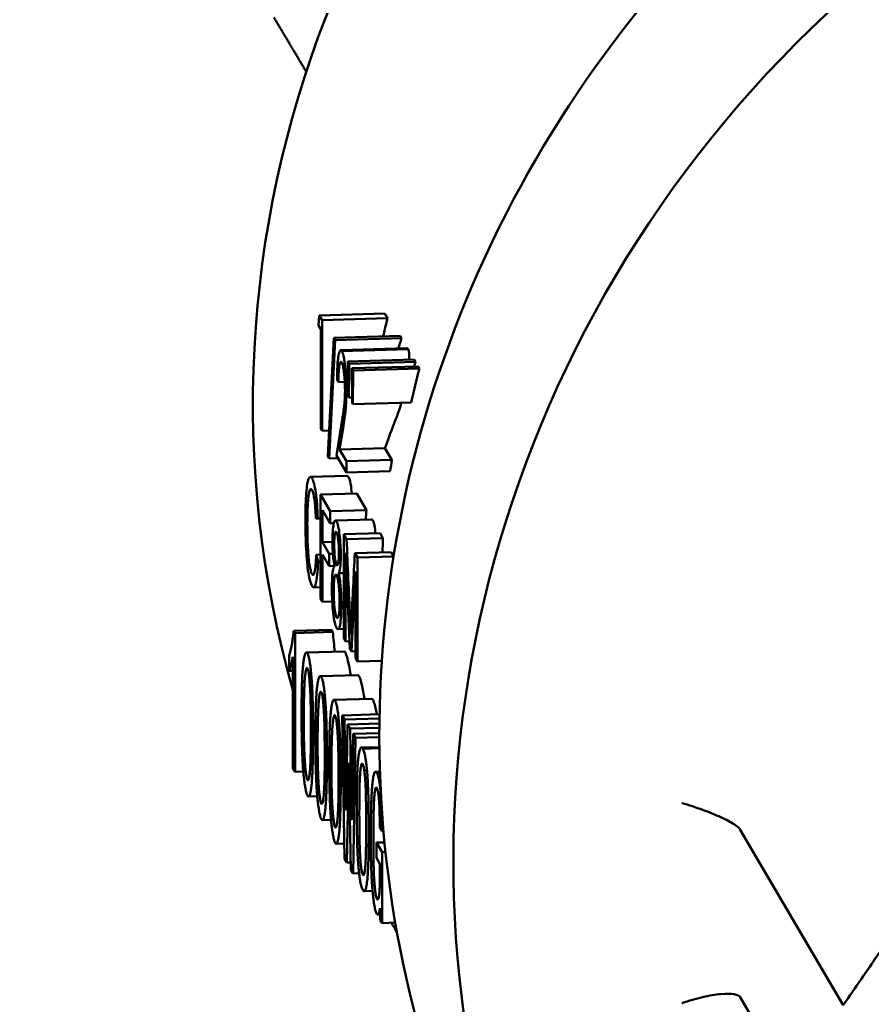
# Model space of a CAD drawing. Header units: inches. Extents: x 11 to 1621, y 11 to 1332.
# Drawn here: x 765.023 to 765.526, y 407.89 to 408.471 of the extents above; entities that cross this region are included whole.
import ezdxf

# ---------------------------------------------------------------- set-up
doc = ezdxf.new("R2010")
doc.units = ezdxf.units.IN
doc.header["$LTSCALE"] = 48
doc.header["$MEASUREMENT"] = 0
doc.layers.add('Visible (ANSI)', color=7, linetype='Continuous', lineweight=50)

msp = doc.modelspace()

# ---------------------------------------------------------------- linework, layer by layer
at = {"layer": 'Visible (ANSI)'}
for p, q in [((765.19914, 408.29086), (765.199652, 408.296673)), ((765.23829, 408.297817), (765.199652, 408.296673)), ((765.199652, 408.296673), (765.201268, 408.293913)), ((765.239905, 408.295057), (765.201268, 408.293913)), ((765.239905, 408.295057), (765.23829, 408.297817)), ((765.200484, 408.288564), (765.19914, 408.29086)), ((765.201268, 408.293913), (765.201268, 408.228699)), ((765.200484, 408.230039), (765.200484, 408.288564)), ((765.204628, 408.213761), (765.208282, 408.2836)), ((765.247345, 408.284757), (765.208282, 408.2836)), ((765.208282, 408.2836), (765.209108, 408.282189)), ((765.248171, 408.283346), (765.209108, 408.282189)), ((765.248171, 408.283346), (765.247345, 408.284757)), ((765.209108, 408.282189), (765.205454, 408.21235)), ((765.251205, 408.277364), (765.212282, 408.276211)), ((765.252028, 408.276755), (765.212965, 408.275599)), ((765.255563, 408.270715), (765.2165, 408.269558)), ((765.2165, 408.269558), (765.217284, 408.268219)), ((765.216617, 408.249292), (765.2165, 408.269558)), ((765.217284, 408.268219), (765.217166, 408.248353)), ((765.256347, 408.269376), (765.217284, 408.268219)), ((765.257915, 408.266696), (765.218852, 408.26554)), ((765.256347, 408.269376), (765.255563, 408.270715)), ((765.258699, 408.265357), (765.257915, 408.266696)), ((765.218852, 408.26554), (765.219636, 408.2642)), ((765.218969, 408.245273), (765.218852, 408.26554)), ((765.219636, 408.2642), (765.219513, 408.244344)), ((765.258699, 408.265357), (765.219636, 408.2642)), ((765.2109, 408.257389), (765.210116, 408.258729)), ((765.214698, 408.257502), (765.2109, 408.257389)), ((765.216603, 408.251732), (765.215604, 408.251703)), ((765.217166, 408.248353), (765.216617, 408.249292)), ((765.218951, 408.248406), (765.217166, 408.248353)), ((765.219513, 408.244344), (765.218969, 408.245273)), ((765.253781, 408.245358), (765.219513, 408.244344)), ((765.20978, 408.214155), (765.213168, 408.235355)), ((765.213836, 408.231326), (765.21165, 408.217647)), ((765.201268, 408.228699), (765.200484, 408.230039)), ((765.205416, 408.228822), (765.201268, 408.228699)), ((765.205454, 408.21235), (765.204628, 408.213761)), ((765.215716, 408.204012), (765.20978, 408.214155)), ((765.238395, 408.218439), (765.21165, 408.217647)), ((765.21165, 408.217647), (765.215716, 408.210701)), ((765.24246, 408.211493), (765.238395, 408.218439)), ((765.210744, 408.212506), (765.205454, 408.21235)), ((765.24246, 408.211493), (765.215716, 408.210701)), ((765.215716, 408.210701), (765.215716, 408.204012)), ((765.21583, 408.202059), (765.194393, 408.201424)), ((765.241469, 408.204775), (765.215716, 408.204012)), ((765.221777, 408.191684), (765.200355, 408.191049)), ((765.200355, 408.191049), (765.200355, 408.129671)), ((765.206063, 408.181295), (765.200355, 408.191049)), ((765.227486, 408.181929), (765.221777, 408.191684)), ((765.201474, 408.162884), (765.201474, 408.181898)), ((765.201474, 408.181898), (765.206063, 408.174056)), ((765.227486, 408.181929), (765.206063, 408.181295)), ((765.206063, 408.174056), (765.206063, 408.181295)), ((765.19767, 408.176919), (765.198772, 408.176921)), ((765.200355, 408.176968), (765.198772, 408.176921)), ((765.20822, 408.17412), (765.206063, 408.174056)), ((765.230517, 408.176365), (765.209121, 408.175731)), ((765.235481, 408.168269), (765.214058, 408.167635)), ((765.214058, 408.167635), (765.214058, 408.106257)), ((765.215744, 408.164753), (765.214058, 408.167635)), ((765.237167, 408.165388), (765.235481, 408.168269)), ((765.207427, 408.16306), (765.201474, 408.162884)), ((765.205446, 408.156096), (765.201474, 408.162884)), ((765.237167, 408.165388), (765.215744, 408.164753)), ((765.200355, 408.155646), (765.197796, 408.155571)), ((765.198917, 408.151598), (765.197796, 408.155571)), ((765.201474, 408.127759), (765.201474, 408.155645)), ((765.201474, 408.155645), (765.205446, 408.148858)), ((765.207667, 408.156162), (765.205446, 408.156096)), ((765.205446, 408.148858), (765.205446, 408.156096)), ((765.215138, 408.104411), (765.215138, 408.156666)), ((765.215138, 408.156666), (765.217587, 408.100228)), ((765.242051, 408.157043), (765.220628, 408.156408)), ((765.222135, 408.153834), (765.220628, 408.156408)), ((765.243497, 408.154572), (765.242051, 408.157043)), ((765.200355, 408.15164), (765.198917, 408.151598)), ((765.24348, 408.154466), (765.222135, 408.153834)), ((765.222135, 408.092456), (765.222135, 408.153834)), ((765.20864, 408.148952), (765.205446, 408.148858)), ((765.214058, 408.144741), (765.211068, 408.144653)), ((765.218595, 408.098504), (765.221055, 408.145678)), ((765.221055, 408.145678), (765.221055, 408.094302)), ((765.200355, 408.136327), (765.196369, 408.136209)), ((765.200355, 408.129671), (765.201474, 408.127759)), ((765.207293, 408.127931), (765.201474, 408.127759)), ((765.184555, 408.110635), (765.206851, 408.111295)), ((765.184555, 408.110635), (765.18532, 408.109328)), ((765.18532, 408.109328), (765.207617, 408.109988)), ((765.18532, 408.109328), (765.18532, 408.027442)), ((765.206851, 408.111295), (765.207617, 408.109988)), ((765.214058, 408.111715), (765.210692, 408.111615)), ((765.214058, 408.106257), (765.215138, 408.104411)), ((765.217402, 408.104478), (765.215138, 408.104411)), ((765.19198, 408.097785), (765.214292, 408.098446)), ((765.217587, 408.100228), (765.218595, 408.098504)), ((765.221055, 408.098577), (765.218595, 408.098504)), ((765.18194, 408.087014), (765.18194, 408.09606)), ((765.184044, 408.029622), (765.184044, 408.09532)), ((765.221055, 408.094302), (765.222135, 408.092456)), ((765.236511, 408.092882), (765.222135, 408.092456)), ((765.18194, 408.087014), (765.184044, 408.087077)), ((765.200143, 408.083837), (765.222455, 408.084498)), ((765.208306, 408.069889), (765.230619, 408.07055)), ((765.21319, 408.060755), (765.235177, 408.061406)), ((765.21319, 408.060755), (765.214593, 408.058358)), ((765.214593, 407.975997), (765.21319, 408.060755)), ((765.214593, 408.058358), (765.235136, 408.058966)), ((765.214593, 408.058358), (765.215294, 408.005267)), ((765.215422, 408.005049), (765.216378, 408.055307)), ((765.216378, 408.055307), (765.235097, 408.055861)), ((765.216378, 408.055307), (765.217781, 408.052909)), ((765.217781, 408.052909), (765.235077, 408.053422)), ((765.217781, 408.052909), (765.218738, 407.999383)), ((765.218866, 407.999165), (765.219567, 408.049858)), ((765.219567, 408.049858), (765.235064, 408.050317)), ((765.219567, 408.049858), (765.22097, 408.047461)), ((765.22097, 408.047461), (765.219567, 407.967497)), ((765.22097, 408.047461), (765.235064, 408.047878)), ((765.224471, 408.041745), (765.235101, 408.042059)), ((765.225307, 408.041003), (765.23511, 408.041293)), ((765.18532, 408.027442), (765.184044, 408.029622)), ((765.18532, 408.027442), (765.190212, 408.027587)), ((765.217016, 408.032794), (765.215868, 407.973817)), ((765.217144, 408.032576), (765.217016, 408.032794)), ((765.218292, 407.969677), (765.217144, 408.032576)), ((765.232854, 408.027492), (765.235417, 408.027568)), ((765.233598, 408.026837), (765.235439, 408.026891)), ((765.193262, 408.012873), (765.198429, 408.013026)), ((765.215294, 408.005267), (765.215426, 408.005271)), ((765.215294, 408.005267), (765.215422, 408.005049)), ((765.201425, 407.998924), (765.206592, 407.999077)), ((765.218738, 407.999383), (765.218869, 407.999386)), ((765.218738, 407.999383), (765.218866, 407.999165)), ((765.228814, 407.993591), (765.230038, 407.993627)), ((765.236722, 407.992457), (765.235319, 407.994854)), ((765.236722, 407.992457), (765.237508, 407.99248)), ((765.448037, 407.99326), (765.508676, 407.889648)), ((765.209588, 407.984976), (765.214442, 407.98512)), ((765.23347, 407.985636), (765.238123, 407.985774)), ((765.23347, 407.985636), (765.236722, 407.980079)), ((765.23347, 407.976591), (765.23347, 407.985636)), ((765.215868, 407.973817), (765.214593, 407.975997)), ((765.235447, 407.973213), (765.23347, 407.976591)), ((765.236722, 407.980079), (765.238694, 407.980137)), ((765.236722, 407.980079), (765.236722, 407.938184)), ((765.215868, 407.973817), (765.218215, 407.973887)), ((765.219567, 407.967497), (765.218292, 407.969677)), ((765.235447, 407.967976), (765.235447, 407.973213)), ((765.219567, 407.967497), (765.223113, 407.967602)), ((765.225307, 407.966735), (765.225959, 407.966755)), ((765.226121, 407.956967), (765.231076, 407.957114)), ((765.233661, 407.95246), (765.234484, 407.952484)), ((765.235638, 407.940037), (765.235447, 407.947029)), ((765.23412, 407.943167), (765.235551, 407.94321)), ((765.236722, 407.938184), (765.235638, 407.940037)), ((765.236722, 407.938184), (765.244469, 407.938413)), ((765.245481, 407.932666), (765.243929, 407.935318)), ((765.508676, 407.790736), (765.448037, 407.894349))]:
    msp.add_line(p, q, dxfattribs=at)
for centre, major_axis, ratio, start_param, end_param in [((767.752429, 407.498335), (-3, 0), 0.9914449, 5.7639286, 6.2757384), ((765.804577, 408.263437), (-0.560648, -0.328119), 0.9660342, 4.7631991, 6.0396808), ((765.961825, 407.994751), (-0.594627, -0.348005), 0.9660342, 4.0009294, 6.2831853), ((765.961825, 407.994751), (-0.594627, -0.348005), 0.9660342, 4.0009294, 6.2831853), ((765.918145, 408.069386), (-0.594627, -0.348005), 0.9660342, 4.5549687, 6.2831853), ((765.864833, 408.160479), (0.560648, 0.328119), 0.9660342, 2.382745, 2.3998387), ((765.865241, 408.159783), (-0.61781, -0.210304), 0.877219, 5.6988391, 5.7096188), ((765.881075, 408.134706), (0.584, 0.287078), 0.9553135, 2.4500402, 2.4545204), ((765.88349, 408.13076), (0.584901, 0.285475), 0.9547915, 2.4527552, 2.4852909), ((766.406487, 408.180107), (-1.189365, -0.136658), 0.5511311, 5.9997643, 6.0203704), ((765.879281, 408.135792), (0.560648, 0.328119), 0.9660342, 2.477069, 2.4877477), ((765.869629, 408.152285), (0.560648, 0.328119), 0.9660342, 2.5500689, 2.5590254), ((765.848885, 408.187728), (-0.560648, -0.328119), 0.9660342, 5.8615683, 5.8802128), ((765.804577, 408.263437), (-0.560648, -0.328119), 0.9660342, 6.2776051, 6.2831853)]:
    msp.add_ellipse(centre, major_axis=major_axis, ratio=ratio, start_param=start_param, end_param=end_param, dxfattribs=at)
for points, knots in [([(769.68883, 420.211528), (769.68883, 419.756095), (769.704396, 419.309033), (769.674775, 418.613399), (769.651518, 418.349364), (769.591778, 417.887552), (769.56115, 417.693004), (769.477406, 417.232109), (769.420226, 416.960271), (769.292388, 416.413399), (769.223225, 416.142137), (769.016079, 415.401023), (768.86369, 414.924547), (768.563108, 414.127009), (768.423987, 413.797594), (768.203145, 413.34228), (768.129041, 413.199375), (767.941975, 412.864457), (767.826656, 412.679729), (767.62712, 412.399494), (767.544737, 412.294337), (767.392049, 412.11945), (767.322074, 412.04674), (767.122509, 411.860835), (766.994102, 411.766383), (766.771091, 411.645509), (766.675998, 411.60538), (766.406828, 411.512884), (766.229084, 411.475705), (765.913127, 411.416099), (765.773811, 411.392925), (765.546967, 411.33128), (765.455749, 411.300344), (765.314259, 411.216592), (765.263034, 411.178), (765.159897, 411.065253), (765.113644, 410.983375), (765.069293, 410.819408), (765.064969, 410.740289), (765.079274, 410.578997), (765.099519, 410.495494), (765.156866, 410.326777), (765.193216, 410.241838), (765.2915, 410.03581), (765.358003, 409.911888), (765.560616, 409.553203), (765.711939, 409.304353), (766.043765, 408.749106), (766.225173, 408.439774), (766.469441, 407.966291), (766.550264, 407.795008), (766.703187, 407.415519), (766.761202, 407.214924), (766.78889, 406.979072), (766.789364, 406.912999), (766.774121, 406.779742), (766.752748, 406.719929), (766.695724, 406.625069), (766.667166, 406.589107), (766.594288, 406.518156), (766.549728, 406.483309), (766.427064, 406.406312), (766.342838, 406.365476), (766.096322, 406.273706), (765.916656, 406.229324), (765.539336, 406.169947), (765.346641, 406.151831), (764.850291, 406.129325), (764.535112, 406.134432), (763.77367, 406.180645), (763.321272, 406.234082), (762.67581, 406.337416), (762.465477, 406.375888), (762.094994, 406.451508), (761.932003, 406.488027), (761.531561, 406.585775), (761.311264, 406.648286), (761.021978, 406.744374), (760.927814, 406.779845), (760.808967, 406.831364), (760.771171, 406.849644), (760.74008, 406.866281)], [0, 0, 0, 0, 3.9452303, 3.9452303, 6.3922281, 6.3922281, 8.1230692, 8.1230692, 10.3666949, 10.3666949, 12.4287672, 12.4287672, 15.9286242, 15.9286242, 18.5244173, 18.5244173, 19.7752041, 19.7752041, 21.59568, 21.59568, 22.8349112, 22.8349112, 23.8636012, 23.8636012, 25.7551664, 25.7551664, 27.0776652, 27.0776652, 29.4279352, 29.4279352, 31.4005503, 31.4005503, 32.756731, 32.756731, 33.5346864, 33.5346864, 34.5194276, 34.5194276, 35.3886769, 35.3886769, 36.3284987, 36.3284987, 37.2444141, 37.2444141, 38.4418796, 38.4418796, 40.5244767, 40.5244767, 42.9169886, 42.9169886, 44.3209713, 44.3209713, 46.2183441, 46.2183441, 47.1041416, 47.1041416, 48.3527865, 48.3527865, 49.1693925, 49.1693925, 49.9953761, 49.9953761, 51.0817958, 51.0817958, 52.7518539, 52.7518539, 54.216709, 54.216709, 56.3253831, 56.3253831, 59.1991128, 59.1991128, 60.6461784, 60.6461784, 61.8812859, 61.8812859, 63.8907603, 63.8907603, 65.1422125, 65.1422125, 65.8972178, 65.8972178, 65.8972178, 65.8972178]), ([(765.659629, 410.742347), (765.659623, 410.742338), (765.659384, 410.741261), (765.658852, 410.73547), (765.658617, 410.730271), (765.659529, 410.711849), (765.661358, 410.696135), (765.669293, 410.658855), (765.674519, 410.638999), (765.689388, 410.592479), (765.699106, 410.565647), (765.727839, 410.494047), (765.749041, 410.446516), (765.814122, 410.311511), (765.863907, 410.217433), (766.028906, 409.921623), (766.162359, 409.699835), (766.480005, 409.169958), (766.668655, 408.853939), (766.960615, 408.306755), (767.073145, 408.076522), (767.216925, 407.71885), (767.262504, 407.588654), (767.342787, 407.298087), (767.37202, 407.138571), (767.379131, 406.898421), (767.374828, 406.816689), (767.342413, 406.618205), (767.304466, 406.506424), (767.198411, 406.307965), (767.131958, 406.220622), (766.969441, 406.057616), (766.870922, 405.984563), (766.625605, 405.841641), (766.47295, 405.7786), (766.064945, 405.65278), (765.795455, 405.605181), (765.259417, 405.552731), (764.997297, 405.543283), (764.348383, 405.54866), (763.954456, 405.57504), (763.322524, 405.643397), (763.081931, 405.67572), (762.618912, 405.748354), (762.396198, 405.788458), (761.996463, 405.86902), (761.817155, 405.908878), (761.366154, 406.018603), (761.114681, 406.090268), (760.886891, 406.167885), (760.868453, 406.174282), (760.850365, 406.180676)], [34.5866307, 34.5866307, 34.5866307, 34.5866307, 34.905903, 34.905903, 35.273931, 35.273931, 35.8002844, 35.8002844, 36.2323336, 36.2323336, 36.6690662, 36.6690662, 37.2918165, 37.2918165, 38.2964418, 38.2964418, 40.2146653, 40.2146653, 42.6059536, 42.6059536, 44.330505, 44.330505, 45.333704, 45.333704, 46.5965385, 46.5965385, 47.2519083, 47.2519083, 48.2046998, 48.2046998, 49.117971, 49.117971, 50.146176, 50.146176, 51.4750293, 51.4750293, 53.4555328, 53.4555328, 55.1719226, 55.1719226, 57.5904323, 57.5904323, 59.0941878, 59.0941878, 60.5624635, 60.5624635, 61.8578514, 61.8578514, 64.0322725, 64.0322725, 64.2277597, 64.2277597, 64.2277597, 64.2277597]), ([(765.252028, 408.276755), (765.251839, 408.277036), (765.251654, 408.27731), (765.251288, 408.277363), (765.251248, 408.277365), (765.251205, 408.277365)], [0, 0, 0, 0, 0.010617619, 0.010617619, 0.011842916, 0.011842916, 0.011842916, 0.011842916]), ([(765.210116, 408.258729), (765.210121, 408.259496), (765.210131, 408.261004), (765.210178, 408.263147), (765.210245, 408.265157), (765.21034, 408.267005), (765.210458, 408.268715), (765.2106, 408.270281), (765.210767, 408.27169), (765.210958, 408.272932), (765.211164, 408.274018), (765.211387, 408.274879), (765.211621, 408.275528), (765.211866, 408.275987), (765.212124, 408.276204), (765.212394, 408.276232), (765.212675, 408.276045), (765.212867, 408.275749), (765.212965, 408.275599)], [0, 0, 0, 0, 0.0687908, 0.1351033, 0.1989787, 0.2619043, 0.323495, 0.3851954, 0.4469692, 0.5097648, 0.5722506, 0.6334052, 0.6932512, 0.7525832, 0.8125793, 0.8732751, 0.9355499, 1, 1, 1, 1]), ([(765.212965, 408.275599), (765.21306, 408.275418), (765.213249, 408.275064), (765.213523, 408.274312), (765.213785, 408.273422), (765.214033, 408.272378), (765.214265, 408.271147), (765.214483, 408.269772), (765.21469, 408.268259), (765.214876, 408.266576), (765.215047, 408.264827), (765.215195, 408.263019), (765.215321, 408.261197), (765.215426, 408.259347), (765.215504, 408.257465), (765.215563, 408.255562), (765.215596, 408.25363), (765.215601, 408.252352), (765.215604, 408.251703)], [0, 0, 0, 0, 0.0694755, 0.1365168, 0.2007888, 0.2638297, 0.325735, 0.3872907, 0.4495092, 0.5129678, 0.5762752, 0.6375801, 0.6979026, 0.7571721, 0.8165985, 0.8766532, 0.9372896, 1, 1, 1, 1]), ([(765.252717, 408.270654), (765.252776, 408.271836), (765.25276, 408.272579), (765.252723, 408.27374), (765.252675, 408.274565), (765.252355, 408.276111), (765.252197, 408.276422), (765.252028, 408.276755)], [0.033856687, 0.033856687, 0.033856687, 0.033856687, 0.04027419, 0.04027419, 0.045752432, 0.045752432, 0.050539514, 0.050539514, 0.050539514, 0.050539514]), ([(765.212924, 408.268979), (765.212856, 408.269082), (765.212722, 408.269285), (765.212525, 408.269439), (765.212337, 408.269444), (765.212158, 408.269319), (765.211987, 408.269062), (765.211825, 408.268655), (765.211672, 408.2681), (765.211529, 408.267419), (765.211397, 408.266615), (765.211281, 408.265665), (765.21118, 408.264593), (765.211092, 408.263405), (765.21102, 408.262083), (765.210965, 408.260631), (765.210922, 408.259065), (765.210907, 408.257957), (765.2109, 408.257389)], [0, 0, 0, 0, 0.0644387, 0.1265469, 0.1868872, 0.2458775, 0.3040409, 0.3621912, 0.4209759, 0.4806603, 0.5406003, 0.6006891, 0.6619358, 0.7244425, 0.7890384, 0.8563138, 0.926352, 1, 1, 1, 1]), ([(765.21482, 408.25252), (765.214818, 408.252968), (765.214815, 408.25385), (765.214787, 408.255183), (765.214746, 408.256494), (765.214686, 408.257795), (765.214607, 408.259075), (765.214511, 408.260331), (765.2144, 408.261577), (765.214272, 408.262786), (765.214131, 408.263934), (765.213982, 408.264992), (765.213825, 408.265932), (765.21366, 408.266765), (765.213487, 408.267492), (765.213306, 408.2681), (765.213118, 408.268609), (765.21299, 408.268854), (765.212924, 408.268979)], [0, 0, 0, 0, 0.0619654, 0.1221219, 0.1809885, 0.2399332, 0.2999058, 0.3599888, 0.4217757, 0.4865758, 0.5515348, 0.6150175, 0.6772586, 0.73973, 0.8030501, 0.8664951, 0.9319735, 1, 1, 1, 1]), ([(765.213168, 408.235355), (765.21325, 408.235857), (765.213409, 408.236821), (765.213633, 408.238241), (765.213834, 408.239569), (765.214014, 408.240801), (765.214168, 408.241965), (765.214305, 408.243001), (765.214415, 408.243983), (765.214534, 408.245135), (765.214649, 408.246593), (765.214748, 408.248446), (765.214809, 408.250424), (765.214816, 408.251819), (765.21482, 408.25252)], [0, 0, 0, 0, 0.1108026, 0.2128292, 0.3061013, 0.3906473, 0.4669245, 0.534481, 0.5935869, 0.644557, 0.7362005, 0.825024, 0.9119856, 1, 1, 1, 1]), ([(765.215604, 408.251703), (765.215599, 408.250802), (765.215591, 408.249015), (765.215519, 408.246492), (765.215407, 408.244119), (765.215273, 408.242286), (765.215137, 408.240856), (765.215014, 408.239696), (765.214871, 408.238468), (765.214704, 408.237178), (765.214518, 408.235809), (765.214311, 408.234366), (765.214081, 408.232868), (765.21392, 408.231852), (765.213836, 408.231326)], [0, 0, 0, 0, 0.0987022, 0.1956723, 0.2924224, 0.3913425, 0.4444624, 0.5042288, 0.5703523, 0.6425458, 0.7222875, 0.8079211, 0.9004695, 1, 1, 1, 1]), ([(765.243511, 408.232205), (765.244129, 408.233795), (765.24548, 408.237173), (765.247308, 408.242461), (765.247739, 408.243828), (765.248132, 408.245191)], [0, 0, 0, 0, 0.021656148, 0.021656148, 0.031451709, 0.031451709, 0.031451709, 0.031451709]), ([(765.198772, 408.176921), (765.198545, 408.182978), (765.198142, 408.188062), (765.196989, 408.196289), (765.196276, 408.19907), (765.194683, 408.201792), (765.193999, 408.201721), (765.192755, 408.198912), (765.192278, 408.196104), (765.191603, 408.187749), (765.191436, 408.182454), (765.191436, 408.170191), (765.191585, 408.164456), (765.192183, 408.153221), (765.192615, 408.148579), (765.193759, 408.14125), (765.194501, 408.138621), (765.196293, 408.135559), (765.19704, 408.136041), (765.198258, 408.140971), (765.198681, 408.145328), (765.198917, 408.151598)], [0, 0, 0, 0, 0.1152397, 0.1152397, 0.230763, 0.230763, 0.3326954, 0.3326954, 0.4347711, 0.4347711, 0.5367038, 0.5367038, 0.6303716, 0.6303716, 0.7241733, 0.7241733, 0.8181309, 0.8181309, 0.908964, 0.908964, 1, 1, 1, 1]), ([(765.218807, 408.191596), (765.218669, 408.193564), (765.218464, 408.195588), (765.217659, 408.199931), (765.217071, 408.201048), (765.21639, 408.201899), (765.216113, 408.202067), (765.21583, 408.202059)], [-0.1477639774, -0.1477639774, -0.1477639774, -0.1477639774, -0.1455944199, -0.1455944199, -0.1423878335, -0.1423878335, -0.1402984379, -0.1402984379, -0.1402984379, -0.1402984379]), ([(765.197796, 408.155571), (765.197642, 408.150667), (765.197348, 408.147276), (765.196479, 408.143501), (765.195947, 408.143106), (765.194804, 408.145059), (765.194326, 408.146835), (765.193442, 408.152211), (765.193115, 408.15567), (765.192695, 408.164175), (765.192589, 408.16891), (765.192589, 408.178174), (765.192678, 408.181948), (765.193033, 408.188972), (765.193341, 408.191477), (765.194212, 408.194518), (765.194756, 408.194711), (765.195973, 408.192632), (765.196443, 408.190809), (765.197188, 408.185451), (765.197473, 408.181715), (765.19767, 408.176919)], [0, 0, 0, 0, 0.1320533, 0.1320533, 0.2648188, 0.2648188, 0.3746144, 0.3746144, 0.4845844, 0.4845844, 0.5945544, 0.5945544, 0.6800131, 0.6800131, 0.7654717, 0.7654717, 0.8512169, 0.8512169, 0.9255675, 0.9255675, 1, 1, 1, 1]), ([(765.211068, 408.144653), (765.211488, 408.145081), (765.2118, 408.146166), (765.212216, 408.149666), (765.212315, 408.151974), (765.212315, 408.159291), (765.21209, 408.16346), (765.211191, 408.171239), (765.210596, 408.1738), (765.209122, 408.176319), (765.208533, 408.175803), (765.207648, 408.171238), (765.207427, 408.167848), (765.207427, 408.160437), (765.207531, 408.157715), (765.207739, 408.155241)], [0, 0, 0, 0, 0.108435, 0.108435, 0.2170003, 0.2170003, 0.38641, 0.38641, 0.5554255, 0.5554255, 0.7229584, 0.7229584, 0.8896529, 0.8896529, 1, 1, 1, 1]), ([(765.232721, 408.16819), (765.232677, 408.16889), (765.232621, 408.16962), (765.232375, 408.172082), (765.232138, 408.173385), (765.231518, 408.175475), (765.231086, 408.17621), (765.230619, 408.176359), (765.230568, 408.176366), (765.230517, 408.176365)], [-0.095833314, -0.095833314, -0.095833314, -0.095833314, -0.091079994, -0.091079994, -0.07952242, -0.07952242, -0.065724876, -0.065724876, -0.064055712, -0.064055712, -0.064055712, -0.064055712]), ([(765.208875, 408.154052), (765.208618, 408.15633), (765.208488, 408.158922), (765.208488, 408.164402), (765.20862, 408.166375), (765.209144, 408.169153), (765.209471, 408.169522), (765.210261, 408.168172), (765.21059, 408.166667), (765.210852, 408.164336)], [0, 0, 0, 0, 0.274394, 0.274394, 0.5176405, 0.5176405, 0.7608026, 0.7608026, 1, 1, 1, 1]), ([(765.210852, 408.164336), (765.211115, 408.161994), (765.211248, 408.159451), (765.211248, 408.154034), (765.21112, 408.152022), (765.210609, 408.14922), (765.21028, 408.148888), (765.209468, 408.150275), (765.209133, 408.151759), (765.208875, 408.154052)], [0, 0, 0, 0, 0.2559344, 0.2559344, 0.5016896, 0.5016896, 0.7475227, 0.7475227, 1, 1, 1, 1]), ([(765.218152, 408.108102), (765.218067, 408.110256), (765.217933, 408.1135), (765.217081, 408.133499), (765.216412, 408.149125), (765.215744, 408.164753)], [0, 0, 0, 0, 0.2184751, 0.2184751, 1, 1, 1, 1]), ([(765.220628, 408.156408), (765.219953, 408.143326), (765.219277, 408.130244), (765.218397, 408.113197), (765.218247, 408.110169), (765.218152, 408.108102)], [0, 0, 0, 0, 0.7674105, 0.7674105, 1, 1, 1, 1]), ([(765.208696, 408.148707), (765.20818, 408.148614), (765.207784, 408.147453), (765.207227, 408.143014), (765.207085, 408.139918), (765.207085, 408.13056), (765.207343, 408.125645), (765.208365, 408.11673), (765.209038, 408.113783), (765.210709, 408.110927), (765.211382, 408.111567), (765.212406, 408.116962), (765.212662, 408.120937), (765.212662, 408.129981), (765.212527, 408.133477), (765.211983, 408.139864), (765.211588, 408.14254), (765.211068, 408.144653)], [0, 0, 0, 0, 0.1075035, 0.1075035, 0.2146157, 0.2146157, 0.3588377, 0.3588377, 0.5033563, 0.5033563, 0.6478749, 0.6478749, 0.7917725, 0.7917725, 0.8960336, 0.8960336, 1, 1, 1, 1]), ([(765.208364, 408.127463), (765.208224, 408.129698), (765.208154, 408.131904), (765.208154, 408.137573), (765.208315, 408.140219), (765.208955, 408.143835), (765.209362, 408.144301), (765.210352, 408.142611), (765.210767, 408.140708), (765.211101, 408.137767)], [0, 0, 0, 0, 0.1682978, 0.1682978, 0.4434709, 0.4434709, 0.718691, 0.718691, 1, 1, 1, 1]), ([(765.211101, 408.137767), (765.211434, 408.134826), (765.211601, 408.131543), (765.211601, 408.124335), (765.211438, 408.121677), (765.210793, 408.118131), (765.210382, 408.117688), (765.209566, 408.119082), (765.209267, 408.120142), (765.208713, 408.123288), (765.208505, 408.125213), (765.208364, 408.127463)], [0, 0, 0, 0, 0.2352744, 0.2352744, 0.4674932, 0.4674932, 0.6997676, 0.6997676, 0.8498838, 0.8498838, 1, 1, 1, 1]), ([(765.18194, 408.09606), (765.182071, 408.096513), (765.182331, 408.097414), (765.1827, 408.098971), (765.183057, 408.100589), (765.18339, 408.102376), (765.183712, 408.104236), (765.18401, 408.106253), (765.184294, 408.108363), (765.184468, 408.109877), (765.184555, 408.110635)], [0, 0, 0, 0, 0.1300658, 0.2583133, 0.3846949, 0.5098007, 0.6334788, 0.7564596, 0.8780744, 1, 1, 1, 1]), ([(765.18921, 408.066252), (765.189215, 408.067266), (765.189228, 408.069239), (765.189262, 408.072091), (765.189304, 408.074774), (765.189357, 408.077272), (765.189424, 408.079575), (765.189499, 408.081703), (765.189586, 408.083644), (765.189714, 408.085978), (765.189906, 408.088587), (765.19018, 408.091347), (765.190499, 408.093705), (765.1908, 408.095316), (765.191062, 408.096365), (765.191271, 408.09698), (765.19149, 408.097435), (765.191721, 408.097718), (765.191963, 408.097809), (765.192215, 408.097751), (765.192478, 408.097532), (765.192749, 408.097138), (765.193022, 408.096576), (765.19329, 408.095805), (765.193549, 408.094808), (765.193798, 408.093619), (765.194038, 408.092231), (765.194269, 408.090648), (765.194488, 408.088845), (765.194699, 408.086875), (765.194896, 408.084766), (765.195077, 408.082558), (765.19524, 408.080272), (765.195384, 408.0779), (765.195512, 408.075452), (765.19562, 408.07292), (765.19571, 408.070309), (765.195808, 408.066669), (765.195895, 408.061914), (765.195956, 408.05598), (765.195968, 408.050252), (765.195957, 408.046513), (765.195947, 408.044841)], [0, 0, 0, 0, 0.0281056, 0.0548175, 0.0801489, 0.1041501, 0.1267065, 0.1478332, 0.1679357, 0.1867213, 0.2225776, 0.2573923, 0.2914304, 0.3253229, 0.3421318, 0.3588716, 0.3756804, 0.3924854, 0.4095912, 0.4270224, 0.4450503, 0.4637735, 0.4825105, 0.5009684, 0.5192486, 0.5375515, 0.5561029, 0.5751198, 0.5949084, 0.6156693, 0.63686, 0.6580311, 0.6795266, 0.7012413, 0.7233544, 0.7460557, 0.7693007, 0.7932193, 0.8434305, 0.896828, 0.9536205, 1, 1, 1, 1]), ([(765.214293, 408.09844), (765.214405, 408.098449), (765.214539, 408.098387), (765.214891, 408.097991), (765.215195, 408.097531), (765.215806, 408.095778), (765.216136, 408.094666), (765.216716, 408.09214), (765.217174, 408.090085), (765.217974, 408.085725), (765.218096, 408.085046), (765.218215, 408.084372)], [0.095242637, 0.095242637, 0.095242637, 0.095242637, 0.09978648, 0.09978648, 0.105312117, 0.105312117, 0.108890157, 0.108890157, 0.110143997, 0.110143997, 0.110375183, 0.110375183, 0.110375183, 0.110375183]), ([(765.184044, 408.09532), (765.183899, 408.094529), (765.1836, 408.092897), (765.183097, 408.090779), (765.182542, 408.088774), (765.182144, 408.087612), (765.18194, 408.087014)], [0, 0, 0, 0, 0.2279817, 0.4698264, 0.7271404, 1, 1, 1, 1]), ([(765.194682, 408.044391), (765.19469, 408.045532), (765.194699, 408.04819), (765.194688, 408.052319), (765.194675, 408.056676), (765.194642, 408.060852), (765.194604, 408.064847), (765.194538, 408.068713), (765.194416, 408.07248), (765.194246, 408.076146), (765.194071, 408.079108), (765.193904, 408.081328), (765.193772, 408.082851), (765.193625, 408.084186), (765.193471, 408.085375), (765.193305, 408.086363), (765.193128, 408.08719), (765.192942, 408.087835), (765.192748, 408.088326), (765.192553, 408.088631), (765.192362, 408.088703), (765.192176, 408.088574), (765.191995, 408.088247), (765.191822, 408.087682), (765.191655, 408.086914), (765.191496, 408.085922), (765.191338, 408.084751), (765.191195, 408.083324), (765.191062, 408.081677), (765.190945, 408.079779), (765.190839, 408.077648), (765.190745, 408.075286), (765.190665, 408.072684), (765.1906, 408.06984), (765.190565, 408.067853), (765.190549, 408.06682)], [0, 0, 0, 0, 0.0433454, 0.1002523, 0.1543102, 0.2059996, 0.2551233, 0.3021283, 0.3478646, 0.3926001, 0.4372819, 0.4588162, 0.4789338, 0.4982723, 0.5164945, 0.5342761, 0.5516005, 0.5695212, 0.5877152, 0.6060266, 0.6239391, 0.6420044, 0.6605519, 0.6798211, 0.7000124, 0.7216953, 0.7449112, 0.7696261, 0.7960669, 0.8243323, 0.854882, 0.887632, 0.9226307, 0.9599774, 1, 1, 1, 1]), ([(765.197373, 408.052303), (765.197379, 408.053318), (765.197392, 408.055291), (765.197425, 408.058143), (765.197467, 408.060826), (765.197521, 408.063324), (765.197587, 408.065627), (765.197662, 408.067755), (765.197749, 408.069696), (765.197877, 408.07203), (765.198069, 408.074639), (765.198343, 408.077399), (765.198662, 408.079756), (765.198963, 408.081367), (765.199225, 408.082417), (765.199434, 408.083032), (765.199653, 408.083487), (765.199884, 408.08377), (765.200126, 408.083861), (765.200378, 408.083803), (765.200641, 408.083584), (765.200912, 408.08319), (765.201185, 408.082627), (765.201453, 408.081857), (765.201712, 408.080859), (765.201961, 408.079671), (765.202201, 408.078283), (765.202432, 408.0767), (765.202652, 408.074897), (765.202863, 408.072926), (765.203059, 408.070818), (765.20324, 408.06861), (765.203403, 408.066324), (765.203547, 408.063951), (765.203675, 408.061504), (765.203784, 408.058972), (765.203873, 408.056361), (765.203971, 408.05272), (765.204058, 408.047966), (765.204119, 408.042032), (765.204132, 408.036304), (765.20412, 408.032565), (765.20411, 408.030892)], [0, 0, 0, 0, 0.0281056, 0.0548175, 0.0801489, 0.1041501, 0.1267065, 0.1478332, 0.1679357, 0.1867213, 0.2225776, 0.2573923, 0.2914304, 0.3253229, 0.3421318, 0.3588716, 0.3756804, 0.3924854, 0.4095912, 0.4270224, 0.4450503, 0.4637735, 0.4825105, 0.5009684, 0.5192486, 0.5375515, 0.5561029, 0.5751198, 0.5949084, 0.6156693, 0.63686, 0.6580311, 0.6795266, 0.7012413, 0.7233544, 0.7460557, 0.7693007, 0.7932193, 0.8434305, 0.896828, 0.9536205, 1, 1, 1, 1]), ([(765.222456, 408.084492), (765.222568, 408.0845), (765.222702, 408.084439), (765.223054, 408.084043), (765.223359, 408.083583), (765.223969, 408.08183), (765.224299, 408.080718), (765.224879, 408.078191), (765.225337, 408.076137), (765.226137, 408.071777), (765.226259, 408.071098), (765.226378, 408.070424)], [0.095242637, 0.095242637, 0.095242637, 0.095242637, 0.09978648, 0.09978648, 0.105312117, 0.105312117, 0.108890157, 0.108890157, 0.110143997, 0.110143997, 0.110375183, 0.110375183, 0.110375183, 0.110375183]), ([(765.202846, 408.030443), (765.202854, 408.031583), (765.202862, 408.034242), (765.202852, 408.038371), (765.202838, 408.042728), (765.202806, 408.046904), (765.202767, 408.050899), (765.202701, 408.054765), (765.202579, 408.058532), (765.202409, 408.062198), (765.202235, 408.06516), (765.202067, 408.06738), (765.201935, 408.068903), (765.201789, 408.070238), (765.201634, 408.071427), (765.201468, 408.072414), (765.201291, 408.073242), (765.201105, 408.073887), (765.200912, 408.074378), (765.200717, 408.074683), (765.200525, 408.074755), (765.200339, 408.074626), (765.200158, 408.074299), (765.199985, 408.073734), (765.199818, 408.072966), (765.199659, 408.071974), (765.199502, 408.070803), (765.199358, 408.069375), (765.199226, 408.067729), (765.199108, 408.065831), (765.199003, 408.0637), (765.198908, 408.061337), (765.198828, 408.058735), (765.198763, 408.055891), (765.198728, 408.053905), (765.198713, 408.052872)], [0, 0, 0, 0, 0.0433454, 0.1002523, 0.1543102, 0.2059996, 0.2551233, 0.3021283, 0.3478646, 0.3926001, 0.4372819, 0.4588162, 0.4789338, 0.4982723, 0.5164945, 0.5342761, 0.5516005, 0.5695212, 0.5877152, 0.6060266, 0.6239391, 0.6420044, 0.6605519, 0.6798211, 0.7000124, 0.7216953, 0.7449112, 0.7696261, 0.7960669, 0.8243323, 0.854882, 0.887632, 0.9226307, 0.9599774, 1, 1, 1, 1]), ([(765.205537, 408.038355), (765.205542, 408.03937), (765.205555, 408.041343), (765.205589, 408.044195), (765.20563, 408.046878), (765.205684, 408.049376), (765.20575, 408.051679), (765.205825, 408.053807), (765.205912, 408.055748), (765.20604, 408.058081), (765.206232, 408.060691), (765.206506, 408.063451), (765.206825, 408.065808), (765.207127, 408.067419), (765.207388, 408.068469), (765.207597, 408.069084), (765.207817, 408.069539), (765.208047, 408.069822), (765.208289, 408.069913), (765.208541, 408.069855), (765.208804, 408.069636), (765.209075, 408.069242), (765.209348, 408.068679), (765.209616, 408.067908), (765.209875, 408.066911), (765.210125, 408.065723), (765.210364, 408.064334), (765.210595, 408.062752), (765.210815, 408.060948), (765.211026, 408.058978), (765.211223, 408.05687), (765.211403, 408.054662), (765.211566, 408.052375), (765.21171, 408.050003), (765.211839, 408.047556), (765.211947, 408.045024), (765.212036, 408.042413), (765.212135, 408.038772), (765.212221, 408.034018), (765.212282, 408.028084), (765.212295, 408.022355), (765.212283, 408.018616), (765.212274, 408.016944)], [0, 0, 0, 0, 0.0281056, 0.0548175, 0.0801489, 0.1041501, 0.1267065, 0.1478332, 0.1679357, 0.1867213, 0.2225776, 0.2573923, 0.2914304, 0.3253229, 0.3421318, 0.3588716, 0.3756804, 0.3924854, 0.4095912, 0.4270224, 0.4450503, 0.4637735, 0.4825105, 0.5009684, 0.5192486, 0.5375515, 0.5561029, 0.5751198, 0.5949084, 0.6156693, 0.63686, 0.6580311, 0.6795266, 0.7012413, 0.7233544, 0.7460557, 0.7693007, 0.7932193, 0.8434305, 0.896828, 0.9536205, 1, 1, 1, 1]), ([(765.23062, 408.070544), (765.230731, 408.070552), (765.230865, 408.070491), (765.231217, 408.070095), (765.231522, 408.069635), (765.232133, 408.067882), (765.232462, 408.066769), (765.232998, 408.064438), (765.233256, 408.063284), (765.233634, 408.06136)], [0.095242637, 0.095242637, 0.095242637, 0.095242637, 0.09978648, 0.09978648, 0.105312117, 0.105312117, 0.108890157, 0.108890157, 0.109772048, 0.109772048, 0.109772048, 0.109772048]), ([(765.195947, 408.044841), (765.195944, 408.044337), (765.195934, 408.04274), (765.19591, 408.040111), (765.195865, 408.037028), (765.195806, 408.034132), (765.195736, 408.031399), (765.195649, 408.028857), (765.195546, 408.026501), (765.195435, 408.024302), (765.195304, 408.022304), (765.195162, 408.020474), (765.194999, 408.018853), (765.194823, 408.017404), (765.194628, 408.01615), (765.194413, 408.015126), (765.194185, 408.014254), (765.193937, 408.013602), (765.193677, 408.013135), (765.193408, 408.012867), (765.193135, 408.01286), (765.192863, 408.013044), (765.19259, 408.01351), (765.192317, 408.014154), (765.192045, 408.015085), (765.191772, 408.016193), (765.191504, 408.017558), (765.191246, 408.019044), (765.191004, 408.020583), (765.190783, 408.022184), (765.190582, 408.023834), (765.190399, 408.025527), (765.190235, 408.027271), (765.190093, 408.029068), (765.189934, 408.031526), (765.189763, 408.034638), (765.189587, 408.038413), (765.189443, 408.042217), (765.18935, 408.045433), (765.189289, 408.048095), (765.189256, 408.050249), (765.189226, 408.052556), (765.189209, 408.055003), (765.189197, 408.057604), (765.189192, 408.060359), (765.189198, 408.063258), (765.189205, 408.065238), (765.18921, 408.066252)], [0, 0, 0, 0, 0.0139768, 0.0443756, 0.0734124, 0.1011302, 0.1275482, 0.1529402, 0.1770279, 0.2001404, 0.2223176, 0.243602, 0.2640529, 0.2840879, 0.3036091, 0.3229267, 0.3423176, 0.3617667, 0.3815396, 0.4012341, 0.4201322, 0.4388401, 0.4573915, 0.4760269, 0.4948533, 0.5143405, 0.5346336, 0.5549876, 0.5744119, 0.593092, 0.6112715, 0.6289517, 0.6463628, 0.6635437, 0.6805121, 0.7145818, 0.7483771, 0.7824152, 0.8164991, 0.8343471, 0.8536949, 0.8744332, 0.8965705, 0.9201356, 0.9453021, 0.9719204, 1, 1, 1, 1]), ([(765.190549, 408.06682), (765.190534, 408.065773), (765.190507, 408.063699), (765.190483, 408.0606), (765.190477, 408.057558), (765.190483, 408.054583), (765.190506, 408.051672), (765.190546, 408.04882), (765.190603, 408.046029), (765.190673, 408.043313), (765.190757, 408.040712), (765.190856, 408.038257), (765.190969, 408.035966), (765.191094, 408.033841), (765.191231, 408.031878), (765.191383, 408.030082), (765.191545, 408.028429), (765.191723, 408.02697), (765.191905, 408.025687), (765.192092, 408.024614), (765.192279, 408.02376), (765.192468, 408.023109), (765.192659, 408.02268), (765.19285, 408.022454), (765.193041, 408.02248), (765.193231, 408.022696), (765.193415, 408.023128), (765.193588, 408.023731), (765.193748, 408.024531), (765.193894, 408.025518), (765.194027, 408.0267), (765.194147, 408.028048), (765.194254, 408.029593), (765.194379, 408.031909), (765.194504, 408.035061), (765.194616, 408.039078), (765.194665, 408.042233), (765.19468, 408.044034), (765.194682, 408.044391)], [0, 0, 0, 0, 0.0405352, 0.0798558, 0.1180175, 0.1550766, 0.1910945, 0.225924, 0.2600814, 0.2933874, 0.3252695, 0.355191, 0.3834917, 0.4100252, 0.4349518, 0.4587727, 0.4815763, 0.5036108, 0.5246608, 0.5441995, 0.5628373, 0.5807077, 0.5984016, 0.6160955, 0.6342306, 0.6533592, 0.6728979, 0.6925384, 0.7123748, 0.7329987, 0.7543561, 0.7767888, 0.8003726, 0.825567, 0.8778571, 0.9313628, 0.9864078, 1, 1, 1, 1]), ([(765.211009, 408.016495), (765.211017, 408.017635), (765.211025, 408.020293), (765.211015, 408.024423), (765.211001, 408.028779), (765.210969, 408.032956), (765.21093, 408.03695), (765.210864, 408.040817), (765.210743, 408.044584), (765.210572, 408.048249), (765.210398, 408.051212), (765.21023, 408.053432), (765.210099, 408.054955), (765.209952, 408.05629), (765.209797, 408.057478), (765.209631, 408.058466), (765.209455, 408.059294), (765.209268, 408.059939), (765.209075, 408.06043), (765.20888, 408.060735), (765.208688, 408.060807), (765.208503, 408.060677), (765.208321, 408.060351), (765.208149, 408.059785), (765.207982, 408.059017), (765.207822, 408.058026), (765.207665, 408.056854), (765.207521, 408.055427), (765.207389, 408.05378), (765.207271, 408.051883), (765.207166, 408.049752), (765.207071, 408.047389), (765.206992, 408.044787), (765.206926, 408.041943), (765.206891, 408.039957), (765.206876, 408.038923)], [0, 0, 0, 0, 0.0433454, 0.1002523, 0.1543102, 0.2059996, 0.2551233, 0.3021283, 0.3478646, 0.3926001, 0.4372819, 0.4588162, 0.4789338, 0.4982723, 0.5164945, 0.5342761, 0.5516005, 0.5695212, 0.5877152, 0.6060266, 0.6239391, 0.6420044, 0.6605519, 0.6798211, 0.7000124, 0.7216953, 0.7449112, 0.7696261, 0.7960669, 0.8243323, 0.854882, 0.887632, 0.9226307, 0.9599774, 1, 1, 1, 1]), ([(765.20411, 408.030892), (765.204107, 408.030389), (765.204097, 408.028791), (765.204073, 408.026163), (765.204029, 408.02308), (765.203969, 408.020184), (765.203899, 408.01745), (765.203813, 408.014909), (765.20371, 408.012553), (765.203598, 408.010354), (765.203467, 408.008355), (765.203325, 408.006525), (765.203162, 408.004904), (765.202986, 408.003456), (765.202792, 408.002202), (765.202577, 408.001178), (765.202348, 408.000305), (765.2021, 407.999654), (765.20184, 407.999187), (765.201571, 407.998919), (765.201298, 407.998912), (765.201026, 407.999096), (765.200753, 407.999562), (765.20048, 408.000206), (765.200208, 408.001136), (765.199935, 408.002245), (765.199667, 408.00361), (765.19941, 408.005096), (765.199167, 408.006635), (765.198946, 408.008236), (765.198745, 408.009886), (765.198562, 408.011579), (765.198398, 408.013323), (765.198256, 408.01512), (765.198097, 408.017578), (765.197927, 408.020689), (765.19775, 408.024465), (765.197606, 408.028269), (765.197513, 408.031484), (765.197452, 408.034146), (765.197419, 408.0363), (765.19739, 408.038607), (765.197372, 408.041055), (765.19736, 408.043656), (765.197355, 408.04641), (765.197361, 408.04931), (765.197368, 408.05129), (765.197373, 408.052303)], [0, 0, 0, 0, 0.0139768, 0.0443756, 0.0734124, 0.1011302, 0.1275482, 0.1529402, 0.1770279, 0.2001404, 0.2223176, 0.243602, 0.2640529, 0.2840879, 0.3036091, 0.3229267, 0.3423176, 0.3617667, 0.3815396, 0.4012341, 0.4201322, 0.4388401, 0.4573915, 0.4760269, 0.4948533, 0.5143405, 0.5346336, 0.5549876, 0.5744119, 0.593092, 0.6112715, 0.6289517, 0.6463628, 0.6635437, 0.6805121, 0.7145818, 0.7483771, 0.7824152, 0.8164991, 0.8343471, 0.8536949, 0.8744332, 0.8965705, 0.9201356, 0.9453021, 0.9719204, 1, 1, 1, 1]), ([(765.198713, 408.052872), (765.198697, 408.051825), (765.19867, 408.049751), (765.198646, 408.046651), (765.19864, 408.04361), (765.198646, 408.040635), (765.198669, 408.037723), (765.198709, 408.034872), (765.198766, 408.032081), (765.198836, 408.029365), (765.19892, 408.026764), (765.199019, 408.024309), (765.199132, 408.022018), (765.199257, 408.019893), (765.199394, 408.01793), (765.199546, 408.016134), (765.199708, 408.014481), (765.199886, 408.013021), (765.200069, 408.011739), (765.200255, 408.010666), (765.200442, 408.009811), (765.200632, 408.009161), (765.200822, 408.008732), (765.201013, 408.008506), (765.201205, 408.008532), (765.201394, 408.008748), (765.201578, 408.00918), (765.201751, 408.009783), (765.201911, 408.010583), (765.202058, 408.01157), (765.20219, 408.012752), (765.202311, 408.0141), (765.202417, 408.015645), (765.202542, 408.01796), (765.202668, 408.021113), (765.20278, 408.02513), (765.202828, 408.028285), (765.202843, 408.030086), (765.202846, 408.030443)], [0, 0, 0, 0, 0.0405352, 0.0798558, 0.1180175, 0.1550766, 0.1910945, 0.225924, 0.2600814, 0.2933874, 0.3252695, 0.355191, 0.3834917, 0.4100252, 0.4349518, 0.4587727, 0.4815763, 0.5036108, 0.5246608, 0.5441995, 0.5628373, 0.5807077, 0.5984016, 0.6160955, 0.6342306, 0.6533592, 0.6728979, 0.6925384, 0.7123748, 0.7329987, 0.7543561, 0.7767888, 0.8003726, 0.825567, 0.8778571, 0.9313628, 0.9864078, 1, 1, 1, 1]), ([(765.206876, 408.038923), (765.20686, 408.037877), (765.206833, 408.035803), (765.206809, 408.032703), (765.206803, 408.029662), (765.206809, 408.026687), (765.206832, 408.023775), (765.206872, 408.020923), (765.20693, 408.018132), (765.206999, 408.015417), (765.207083, 408.012816), (765.207182, 408.01036), (765.207295, 408.00807), (765.20742, 408.005945), (765.207557, 408.003981), (765.207709, 408.002186), (765.207872, 408.000533), (765.208049, 407.999073), (765.208232, 407.997791), (765.208418, 407.996718), (765.208606, 407.995863), (765.208795, 407.995213), (765.208985, 407.994784), (765.209177, 407.994558), (765.209368, 407.994584), (765.209558, 407.9948), (765.209741, 407.995231), (765.209914, 407.995834), (765.210074, 407.996635), (765.210221, 407.997622), (765.210353, 407.998804), (765.210474, 408.000151), (765.21058, 408.001697), (765.210705, 408.004012), (765.210831, 408.007165), (765.210943, 408.011181), (765.210991, 408.014337), (765.211006, 408.016138), (765.211009, 408.016495)], [0, 0, 0, 0, 0.0405352, 0.0798558, 0.1180175, 0.1550766, 0.1910945, 0.225924, 0.2600814, 0.2933874, 0.3252695, 0.355191, 0.3834917, 0.4100252, 0.4349518, 0.4587727, 0.4815763, 0.5036108, 0.5246608, 0.5441995, 0.5628373, 0.5807077, 0.5984016, 0.6160955, 0.6342306, 0.6533592, 0.6728979, 0.6925384, 0.7123748, 0.7329987, 0.7543561, 0.7767888, 0.8003726, 0.825567, 0.8778571, 0.9313628, 0.9864078, 1, 1, 1, 1]), ([(765.221735, 408.005687), (765.221738, 408.007482), (765.221742, 408.01094), (765.221787, 408.015862), (765.221862, 408.02033), (765.221963, 408.024357), (765.222097, 408.02793), (765.222263, 408.031046), (765.222453, 408.033744), (765.222682, 408.03596), (765.222933, 408.037785), (765.223208, 408.039262), (765.223504, 408.0404), (765.223821, 408.041218), (765.224162, 408.041684), (765.224525, 408.041789), (765.224908, 408.041619), (765.225172, 408.041212), (765.225307, 408.041003)], [0, 0, 0, 0, 0.0967644, 0.1864399, 0.2692626, 0.3457844, 0.4158022, 0.480414, 0.5400876, 0.5951589, 0.6474598, 0.6975554, 0.7468139, 0.7952447, 0.8441529, 0.8943153, 0.945877, 1, 1, 1, 1]), ([(765.225307, 408.041003), (765.225442, 408.04075), (765.225705, 408.040257), (765.226087, 408.039123), (765.226447, 408.037779), (765.226784, 408.03615), (765.227098, 408.034269), (765.227387, 408.032118), (765.227655, 408.029715), (765.227899, 408.027043), (765.22812, 408.024054), (765.228307, 408.020721), (765.228464, 408.017046), (765.228593, 408.013026), (765.228692, 408.008659), (765.228765, 408.003938), (765.228807, 407.998869), (765.228812, 407.995394), (765.228814, 407.993591)], [0, 0, 0, 0, 0.0543889, 0.106204, 0.1560004, 0.2045622, 0.2529553, 0.3016945, 0.3513488, 0.4033011, 0.458129, 0.5178225, 0.5824316, 0.6526325, 0.7294733, 0.8126646, 0.9027601, 1, 1, 1, 1]), ([(765.212274, 408.016944), (765.212271, 408.01644), (765.21226, 408.014843), (765.212236, 408.012215), (765.212192, 408.009132), (765.212132, 408.006235), (765.212063, 408.003502), (765.211976, 408.00096), (765.211873, 407.998605), (765.211762, 407.996406), (765.211631, 407.994407), (765.211488, 407.992577), (765.211325, 407.990956), (765.211149, 407.989508), (765.210955, 407.988254), (765.21074, 407.98723), (765.210511, 407.986357), (765.210264, 407.985705), (765.210003, 407.985238), (765.209734, 407.984971), (765.209462, 407.984964), (765.209189, 407.985148), (765.208916, 407.985614), (765.208643, 407.986258), (765.208372, 407.987188), (765.208098, 407.988297), (765.207831, 407.989662), (765.207573, 407.991147), (765.20733, 407.992687), (765.207109, 407.994288), (765.206909, 407.995938), (765.206725, 407.99763), (765.206562, 407.999374), (765.206419, 408.001171), (765.20626, 408.00363), (765.20609, 408.006741), (765.205913, 408.010517), (765.205769, 408.014321), (765.205677, 408.017536), (765.205616, 408.020198), (765.205582, 408.022352), (765.205553, 408.024659), (765.205535, 408.027107), (765.205523, 408.029708), (765.205518, 408.032462), (765.205524, 408.035362), (765.205531, 408.037342), (765.205537, 408.038355)], [0, 0, 0, 0, 0.0139768, 0.0443756, 0.0734124, 0.1011302, 0.1275482, 0.1529402, 0.1770279, 0.2001404, 0.2223176, 0.243602, 0.2640529, 0.2840879, 0.3036091, 0.3229267, 0.3423176, 0.3617667, 0.3815396, 0.4012341, 0.4201322, 0.4388401, 0.4573915, 0.4760269, 0.4948533, 0.5143405, 0.5346336, 0.5549876, 0.5744119, 0.593092, 0.6112715, 0.6289517, 0.6463628, 0.6635437, 0.6805121, 0.7145818, 0.7483771, 0.7824152, 0.8164991, 0.8343471, 0.8536949, 0.8744332, 0.8965705, 0.9201356, 0.9453021, 0.9719204, 1, 1, 1, 1]), ([(765.225307, 408.031958), (765.225239, 408.03206), (765.225103, 408.032264), (765.224905, 408.032282), (765.224713, 408.032143), (765.22453, 408.031744), (765.224352, 408.031184), (765.22418, 408.030415), (765.224022, 408.029391), (765.22386, 408.028217), (765.223716, 408.026653), (765.223595, 408.024642), (765.223493, 408.022173), (765.22341, 408.019242), (765.223345, 408.015854), (765.223299, 408.012008), (765.223271, 408.007703), (765.223268, 408.004662), (765.223266, 408.003071)], [0, 0, 0, 0, 0.0381931, 0.0761901, 0.1136242, 0.1518918, 0.1916112, 0.233164, 0.277072, 0.3237404, 0.3754442, 0.4350588, 0.5039391, 0.582717, 0.6713751, 0.7701989, 0.8798372, 1, 1, 1, 1]), ([(765.227284, 407.996206), (765.227282, 407.997803), (765.227278, 408.000855), (765.227253, 408.00525), (765.22721, 408.00925), (765.227146, 408.012854), (765.227069, 408.016062), (765.22697, 408.018868), (765.226858, 408.021283), (765.22672, 408.023319), (765.226568, 408.025051), (765.226414, 408.026589), (765.22625, 408.027947), (765.226076, 408.029107), (765.225896, 408.03012), (765.225706, 408.030914), (765.225509, 408.031571), (765.225375, 408.031828), (765.225307, 408.031958)], [0, 0, 0, 0, 0.1209381, 0.231263, 0.3306854, 0.4198541, 0.4989643, 0.5680416, 0.627536, 0.6788975, 0.724769, 0.7683524, 0.8091538, 0.8483855, 0.8865024, 0.9237556, 0.9615605, 1, 1, 1, 1]), ([(765.230026, 407.988664), (765.230028, 407.990465), (765.230033, 407.993953), (765.230078, 407.998943), (765.230153, 408.003525), (765.230255, 408.007705), (765.230389, 408.011476), (765.230554, 408.014838), (765.230746, 408.017812), (765.230972, 408.020355), (765.231222, 408.022509), (765.231495, 408.024298), (765.231793, 408.02566), (765.232109, 408.026705), (765.23245, 408.027331), (765.232814, 408.027546), (765.233199, 408.027421), (765.233463, 408.027034), (765.233598, 408.026837)], [0, 0, 0, 0, 0.0934508, 0.1809882, 0.262829, 0.3388853, 0.4098205, 0.4760356, 0.5379002, 0.5958452, 0.6507551, 0.7026728, 0.7525524, 0.8010881, 0.849279, 0.898081, 0.9478686, 1, 1, 1, 1]), ([(765.233598, 408.026837), (765.233717, 408.026612), (765.23395, 408.026173), (765.234289, 408.025194), (765.234608, 408.024015), (765.234907, 408.022621), (765.235187, 408.021004), (765.235445, 408.019161), (765.235684, 408.017094), (765.235899, 408.014824), (765.236031, 408.013164), (765.236095, 408.012288), (765.236098, 408.012236)], [0, 0, 0, 0, 0.06356993, 0.12441486, 0.18276562, 0.2397734, 0.29585696, 0.35246938, 0.40989906, 0.46956259, 0.53033772, 0.53416693, 0.53416693, 0.53416693, 0.53416693]), ([(765.233598, 408.017791), (765.233515, 408.017912), (765.233353, 408.018145), (765.233119, 408.018155), (765.232902, 408.017915), (765.232699, 408.017397), (765.232514, 408.016596), (765.232349, 408.015486), (765.232192, 408.014165), (765.232059, 408.012505), (765.231937, 408.010569), (765.231838, 408.008252), (765.231747, 408.005611), (765.23168, 408.002576), (765.231622, 407.999207), (765.231588, 407.995456), (765.231559, 407.991367), (765.231557, 407.988493), (765.231557, 407.987001)], [0, 0, 0, 0, 0.0446167, 0.0866956, 0.1284291, 0.1694479, 0.2119581, 0.2560785, 0.303148, 0.3538025, 0.4094748, 0.4711636, 0.5404749, 0.6170077, 0.7011493, 0.7925571, 0.8923015, 1, 1, 1, 1]), ([(765.235319, 407.994854), (765.235318, 407.995662), (765.235316, 407.997232), (765.235295, 407.999534), (765.235258, 408.001707), (765.235214, 408.003745), (765.235148, 408.005655), (765.235075, 408.007437), (765.234982, 408.009078), (765.234878, 408.010595), (765.23476, 408.011979), (765.234628, 408.013221), (765.234487, 408.01433), (765.234333, 408.01532), (765.234165, 408.016145), (765.233986, 408.016837), (765.233796, 408.017425), (765.233665, 408.017667), (765.233598, 408.017791)], [0, 0, 0, 0, 0.0901416, 0.1752054, 0.2541042, 0.3282969, 0.3977045, 0.4624011, 0.5233222, 0.5805215, 0.6355146, 0.6876188, 0.7385768, 0.7882229, 0.8391852, 0.8905997, 0.9440243, 1, 1, 1, 1]), ([(765.225307, 407.95769), (765.225172, 407.95795), (765.224909, 407.958459), (765.224524, 407.959589), (765.224162, 407.96096), (765.22382, 407.962603), (765.223504, 407.964546), (765.223207, 407.96673), (765.222933, 407.969199), (765.222681, 407.971938), (765.222455, 407.974993), (765.222262, 407.978385), (765.222097, 407.982108), (765.221964, 407.986173), (765.221862, 407.990575), (765.221787, 407.995318), (765.221742, 408.000404), (765.221738, 408.003884), (765.221735, 408.005687)], [0, 0, 0, 0, 0.0537947, 0.1050289, 0.1549567, 0.2036749, 0.2521128, 0.301436, 0.3518664, 0.404562, 0.460341, 0.520202, 0.584994, 0.6554781, 0.7318228, 0.814431, 0.9038503, 1, 1, 1, 1]), ([(765.236397, 408.007257), (765.236398, 408.007245), (765.236442, 408.006325), (765.23652, 408.004452), (765.236613, 408.001596), (765.236675, 407.998634), (765.236717, 407.995564), (765.236721, 407.993507), (765.236722, 407.992457)], [0.65339981, 0.65339981, 0.65339981, 0.65339981, 0.65424473, 0.71821264, 0.7846129, 0.85326554, 0.92511412, 1, 1, 1, 1]), ([(765.413527, 408.009015), (765.413577, 408.009), (765.413628, 408.008985), (765.417717, 408.007794), (765.421828, 408.006447), (765.429667, 408.003582), (765.433332, 408.002091), (765.439678, 407.999177), (765.442319, 407.997781), (765.446241, 407.995262), (765.447511, 407.99416), (765.448037, 407.99326)], [-0.25460428, -0.25460428, -0.25460428, -0.25460428, -0.25419241, -0.25419241, -0.22158226, -0.22158226, -0.18932812, -0.18932812, -0.15782689, -0.15782689, -0.12705949, -0.12705949, -0.12705949, -0.12705949]), ([(765.223266, 408.003071), (765.223268, 408.001476), (765.223271, 407.998418), (765.223299, 407.994005), (765.223345, 407.989978), (765.223409, 407.986346), (765.223493, 407.983101), (765.223596, 407.980244), (765.223715, 407.977765), (765.22386, 407.975653), (765.224021, 407.973871), (765.224181, 407.97227), (765.224351, 407.970862), (765.22453, 407.969656), (765.224713, 407.968618), (765.224905, 407.967796), (765.225103, 407.967147), (765.225239, 407.966873), (765.225307, 407.966735)], [0, 0, 0, 0, 0.1190609, 0.2281327, 0.3264878, 0.415203, 0.4936887, 0.5627805, 0.6234727, 0.6758369, 0.7231113, 0.7672595, 0.8092871, 0.8491296, 0.8872469, 0.9244805, 0.9621291, 1, 1, 1, 1]), ([(765.225307, 407.966735), (765.225375, 407.96664), (765.225509, 407.966452), (765.225706, 407.966426), (765.225896, 407.966597), (765.226076, 407.96701), (765.22625, 407.967613), (765.226413, 407.968465), (765.226569, 407.969507), (765.22672, 407.970778), (765.226858, 407.972398), (765.226969, 407.974486), (765.227069, 407.976992), (765.227146, 407.979964), (765.22721, 407.983375), (765.227253, 407.987249), (765.227278, 407.991571), (765.227282, 407.994617), (765.227284, 407.996206)], [0, 0, 0, 0, 0.0381092, 0.0755615, 0.1126124, 0.1505778, 0.189943, 0.2312462, 0.2750789, 0.3215872, 0.373626, 0.4342134, 0.5034977, 0.5823039, 0.671517, 0.7704525, 0.88019, 1, 1, 1, 1]), ([(765.228814, 407.993591), (765.228812, 407.991797), (765.228807, 407.988333), (765.228765, 407.983395), (765.228693, 407.978904), (765.228592, 407.97485), (765.228464, 407.971235), (765.228307, 407.968055), (765.228118, 407.965324), (765.2279, 407.963023), (765.227654, 407.961135), (765.227388, 407.959588), (765.227098, 407.958395), (765.226784, 407.957544), (765.226447, 407.957054), (765.226088, 407.956913), (765.225705, 407.957098), (765.225442, 407.957489), (765.225307, 407.95769)], [0, 0, 0, 0, 0.0966148, 0.1864461, 0.2694161, 0.3460735, 0.4167407, 0.4815308, 0.5414124, 0.5969603, 0.6493174, 0.6993176, 0.7481288, 0.796529, 0.8449013, 0.8944631, 0.945945, 1, 1, 1, 1]), ([(765.23347, 407.943742), (765.233359, 407.943955), (765.23314, 407.94438), (765.232817, 407.945397), (765.232501, 407.946658), (765.232197, 407.948213), (765.2319, 407.950019), (765.231615, 407.952131), (765.231336, 407.954496), (765.231067, 407.957126), (765.230821, 407.960057), (765.230604, 407.963285), (765.230426, 407.966818), (765.230278, 407.970629), (765.230166, 407.974735), (765.230084, 407.979127), (765.230035, 407.983817), (765.230029, 407.987013), (765.230026, 407.988664)], [0, 0, 0, 0, 0.0473862, 0.0941136, 0.1408215, 0.1886168, 0.2372412, 0.2884026, 0.3422298, 0.3986719, 0.45815, 0.5206445, 0.5869814, 0.6584845, 0.7345762, 0.8168697, 0.9053523, 1, 1, 1, 1]), ([(765.231557, 407.987001), (765.231558, 407.985588), (765.231561, 407.982871), (765.231593, 407.978923), (765.23164, 407.975284), (765.231711, 407.971956), (765.231795, 407.968931), (765.231907, 407.966212), (765.232034, 407.963788), (765.232186, 407.961666), (765.23235, 407.959817), (765.232519, 407.958169), (765.232694, 407.956719), (765.232875, 407.955464), (765.233062, 407.954384), (765.233258, 407.953549), (765.233458, 407.952867), (765.233593, 407.952596), (765.233661, 407.95246)], [0, 0, 0, 0, 0.1101961, 0.2118296, 0.3046083, 0.3892895, 0.4655767, 0.534681, 0.5969562, 0.6527782, 0.704478, 0.7522252, 0.7974423, 0.8399791, 0.8810539, 0.9209839, 0.9604226, 1, 1, 1, 1]), ([(765.233661, 407.95246), (765.233728, 407.952359), (765.23386, 407.95216), (765.234052, 407.952047), (765.234233, 407.952091), (765.234404, 407.952292), (765.234563, 407.952659), (765.234711, 407.953188), (765.234846, 407.953887), (765.234972, 407.954734), (765.235086, 407.955757), (765.235183, 407.956971), (765.235265, 407.958362), (765.235331, 407.959941), (765.235383, 407.961692), (765.235419, 407.96362), (765.235444, 407.965726), (765.235446, 407.967207), (765.235447, 407.967976)], [0, 0, 0, 0, 0.0579227, 0.1136604, 0.1671542, 0.2197394, 0.2715122, 0.3232625, 0.3757817, 0.4302751, 0.4874896, 0.5468698, 0.6107025, 0.6781183, 0.7504767, 0.8281619, 0.9108062, 1, 1, 1, 1]), ([(765.235447, 407.947029), (765.2354, 407.946637), (765.235305, 407.94584), (765.235118, 407.944913), (765.234899, 407.944149), (765.234647, 407.943589), (765.234374, 407.943233), (765.234083, 407.943123), (765.23378, 407.943286), (765.233574, 407.943589), (765.23347, 407.943742)], [0, 0, 0, 0, 0.104648, 0.2131667, 0.3323339, 0.4596635, 0.5920889, 0.7251044, 0.8611698, 1, 1, 1, 1]), ([(765.448037, 407.894349), (765.447511, 407.895248), (765.446241, 407.895881), (765.442319, 407.896557), (765.439678, 407.896577), (765.433332, 407.895977), (765.429667, 407.895346), (765.421828, 407.893504), (765.417717, 407.892302), (765.413628, 407.890878), (765.413577, 407.89086), (765.413527, 407.890842)], [-0.1271496, -0.1271496, -0.1271496, -0.1271496, -0.09637816, -0.09637816, -0.0648728, -0.0648728, -0.03261443, -0.03261443, 0, 0, 0.00041192, 0.00041192, 0.00041192, 0.00041192])]:
    msp.add_open_spline(points, degree=3, knots=knots, dxfattribs=at)
for points, weights in [([(765.191948, 408.44058), (765.182632, 408.456208), (765.172925, 408.472494)], [1.00870559, 1.00501558494, 1]), ([(765.732267, 408.276871), (765.631032, 408.065216), (765.508676, 407.889648)], [1.56628897925, 1.72291787713, 1.56628897925])]:
    msp.add_rational_spline(points, weights, degree=2, dxfattribs=at)
for points in [[(765.236963, 408.156892), (765.237014, 408.159724), (765.237082, 408.162556), (765.237167, 408.165388)], [(765.207739, 408.155241), (765.207947, 408.152766), (765.208265, 408.150589), (765.208696, 408.148707)]]:
    msp.add_open_spline(points, degree=3, dxfattribs=at)

doc.saveas('drawing.dxf')
